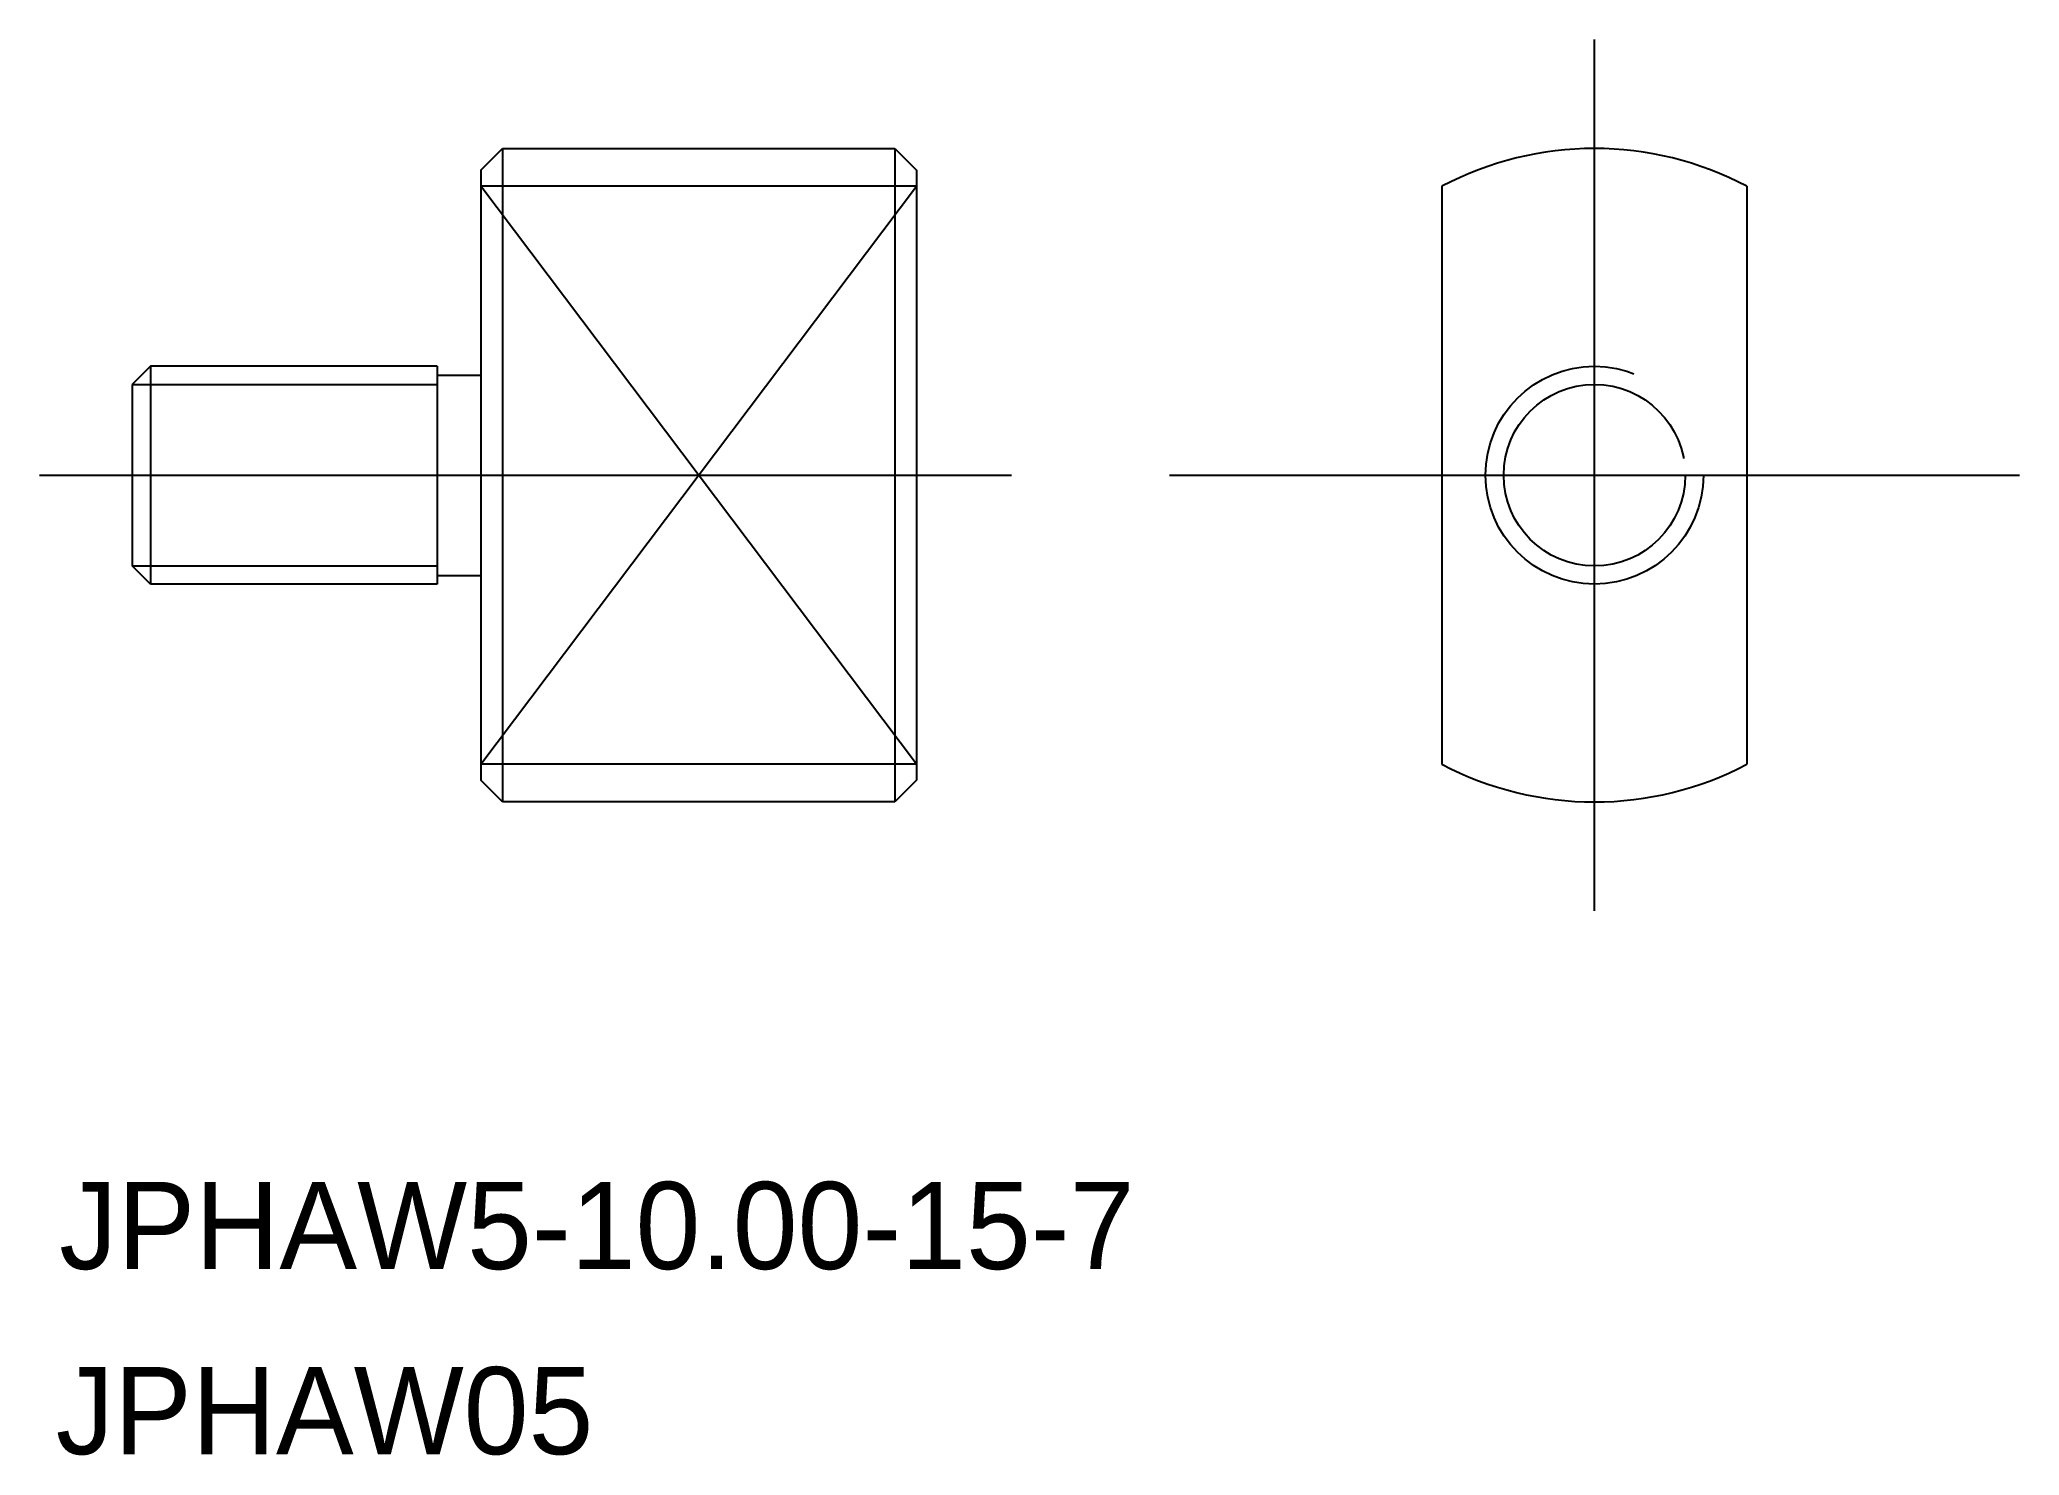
# Model space of a CAD drawing. Extents: x 394.9 to 440.3, y 652.8 to 685.3.
import ezdxf

# ---------------------------------------------------------------- set-up
doc = ezdxf.new("R2010")
doc.units = 0
doc.linetypes.add('CENTER', pattern=[50.8, 31.75, -6.35, 6.35, -6.35])
doc.linetypes.add('DASHED', pattern=[19.05, 12.7, -6.35])
doc.layers.get('0').update_dxf_attribs({"linetype": 'CONTINUOUS'})
doc.layers.add('CENTER', color=1, linetype='CENTER')

msp = doc.modelspace()

# ---------------------------------------------------------------- linework, layer by layer
at = {"color": 7, "linetype": 'CONTINUOUS'}
for p, q in [((405.001, 682.317), (405.501, 682.817)), ((405.501, 682.817), (414.501, 682.817)), ((405.501, 682.817), (405.501, 667.817)), ((414.501, 682.817), (415.001, 682.317)), ((414.501, 682.817), (414.501, 667.817)), ((405.001, 682.317), (405.001, 668.317)), ((415.001, 681.951), (405.001, 681.951)), ((415.001, 682.317), (415.001, 668.317)), ((427.056, 681.951), (427.056, 668.684)), ((434.056, 681.951), (434.056, 668.684)), ((397.418, 677.817), (397.001, 677.401)), ((397.001, 677.401), (397.001, 673.234)), ((404.001, 677.817), (397.418, 677.817)), ((397.418, 677.817), (397.418, 672.817)), ((404.001, 677.817), (404.001, 672.817)), ((404.001, 677.617), (405.001, 677.617)), ((397.418, 672.817), (397.001, 673.234)), ((404.001, 673.017), (405.001, 673.017)), ((404.001, 672.817), (397.418, 672.817)), ((415.001, 668.684), (405.001, 668.684)), ((405.501, 667.817), (405.001, 668.317)), ((415.001, 668.317), (414.501, 667.817)), ((414.501, 667.817), (405.501, 667.817))]:
    msp.add_line(p, q, dxfattribs=at)
at = {"color": 3, "linetype": 'CONTINUOUS'}
for p, q in [((405.001, 668.684), (415.001, 681.951)), ((415.001, 668.684), (405.001, 681.951)), ((397.001, 677.401), (404.001, 677.401)), ((397.001, 673.234), (404.001, 673.234))]:
    msp.add_line(p, q, dxfattribs=at)
at = {"color": 3, "linetype": 'DASHED'}
for radius in [2.5, 2.083]:
    msp.add_circle((430.556, 675.317), radius, dxfattribs=at)
at = {"color": 7, "linetype": 'CONTINUOUS'}
for start, end in [(62.1819, 117.8181), (242.1819, 297.8181)]:
    msp.add_arc((430.556, 675.317), 7.5, start, end, dxfattribs=at)
at = {"layer": 'CENTER', "color": 1, "linetype": 'CENTER'}
for p, q in [((430.556, 665.317), (430.556, 685.317)), ((394.876, 675.317), (417.177, 675.317)), ((420.804, 675.317), (440.308, 675.317))]:
    msp.add_line(p, q, dxfattribs=at)

# ---------------------------------------------------------------- texts
at = {"color": 7, "linetype": 'CONTINUOUS'}
for s, p in [('JPHAW5-10.00-15-7', (395.326, 657.094)), ('JPHAW05', (395.248, 652.844))]:
    msp.add_text(s, height=2, dxfattribs=at).set_placement(p)

doc.saveas('drawing.dxf')
